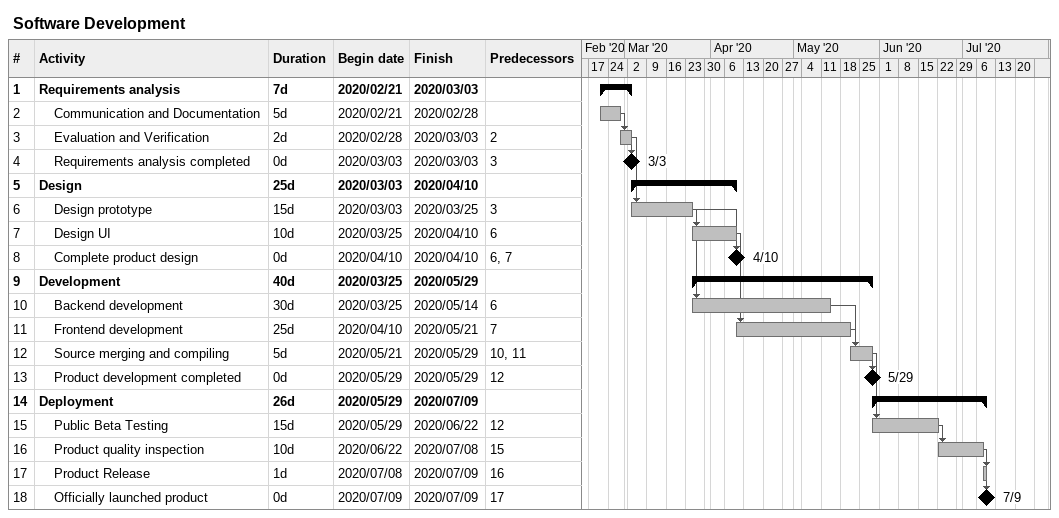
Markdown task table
Software Development

| ID | Level | Task | Duration | Start | Finish | Predecessors |
|---|---|---|---|---|---|---|
| 1 | 1 | **Requirements analysis** | 7d | 2020-02-21 | 2020-03-03 |  |
| 2 | 2 | Communication and Documentation | 5d | 2020-02-21 | 2020-02-28 |  |
| 3 | 2 | Evaluation and Verification | 2d | 2020-02-28 | 2020-03-03 | 2 |
| 4 | 2 | Requirements analysis completed | 0d | 2020-03-03 | 2020-03-03 | 3 |
| 5 | 1 | **Design** | 25d | 2020-03-03 | 2020-04-10 |  |
| 6 | 2 | Design prototype | 15d | 2020-03-03 | 2020-03-25 | 3 |
| 7 | 2 | Design UI | 10d | 2020-03-25 | 2020-04-10 | 6 |
| 8 | 2 | Complete product design | 0d | 2020-04-10 | 2020-04-10 | 6, 7 |
| 9 | 1 | **Development** | 40d | 2020-03-25 | 2020-05-29 |  |
| 10 | 2 | Backend development | 30d | 2020-03-25 | 2020-05-14 | 6 |
| 11 | 2 | Frontend development | 25d | 2020-04-10 | 2020-05-21 | 7 |
| 12 | 2 | Source merging and compiling | 5d | 2020-05-21 | 2020-05-29 | 10, 11 |
| 13 | 2 | Product development completed | 0d | 2020-05-29 | 2020-05-29 | 12 |
| 14 | 1 | **Deployment** | 26d | 2020-05-29 | 2020-07-09 |  |
| 15 | 2 | Public Beta Testing | 15d | 2020-05-29 | 2020-06-22 | 12 |
| 16 | 2 | Product quality inspection | 10d | 2020-06-22 | 2020-07-08 | 15 |
| 17 | 2 | Product Release | 1d | 2020-07-08 | 2020-07-09 | 16 |
| 18 | 2 | Officially launched product | 0d | 2020-07-09 | 2020-07-09 | 17 |
